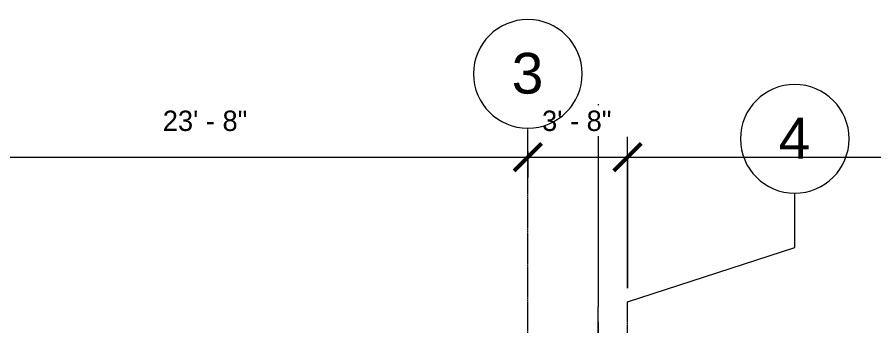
# Model space of a CAD drawing. Header units: inches. Extents: x -4139 to -1227, y 10223 to 12021.
# Drawn here: x -3282.8 to -2904.4, y 11829.4 to 11965.8 of the extents above; entities that cross this region are included whole.
import ezdxf

# ---------------------------------------------------------------- set-up
doc = ezdxf.new("R2010")
doc.units = ezdxf.units.IN
doc.header["$MEASUREMENT"] = 0
doc.linetypes.add('Grid Line 1_2_', pattern=[0.875, 0.5, -0.125, 0.125, -0.125])
for name, color, linetype, lineweight in [('A-ANNO-DIMS', 211, 'Continuous', 9), ('A-ANNO-DIMS-96', 211, 'Continuous', 9), ('C-TOPO', 7, 'Continuous', 9), ('S-GRID', 1, 'Continuous', 9), ('S-GRID-IDEN', 1, 'Continuous', 9)]:
    doc.layers.add(name, color=color, linetype=linetype, lineweight=lineweight)
doc.styles.add('Arial', font='arial.ttf', dxfattribs={"height": 18})
doc.styles.add('Century Gothic_1', font='ufonts.com_century-gothic.ttf', dxfattribs={"height": 9})
doc.dimstyles.new('OD__1_16__Tol__', dxfattribs={"dimscale": 12, "dimtxt": 9.397514, "dimasz": 1, "dimexe": 0.75, "dimexo": 0.5, "dimgap": 0.75, "dimtad": 1, "dimdec": 4, "dimrnd": 0.0625, "dimzin": 3, "dimdsep": 46, "dimlunit": 4, "dimtxsty": 'Century Gothic_1', "dimblk1": 'OBLIQUE', "dimblk2": 'OBLIQUE', "dimsah": 1, "dimcen": 0.09, "dimdle": 0.75, "dimazin": 0, "dimtfac": 1, "dimtdec": 4, "dimtix": 1, "dimtmove": 0, "dimatfit": 3, "dimfxl": 1, "dimtvp": 1, "dimtfill": 1, "dimfrac": 2, "dimtolj": 1, "dimtzin": 0, "dimarcsym": 2})

# ---------------------------------------------------------------- blocks, each defined once
blk = doc.blocks.new('Grid - Grid Head - Circle-50561-FLOOR PLAN - 1ST FLOOR PLAN')
at = {"layer": 'S-GRID-IDEN'}
for start, end in [(360, 180), (180, 360)]:
    blk.add_arc((0, 0), 0.25, start, end, dxfattribs=at)
blk = doc.blocks.new('DIMBLOCK9-FLOOR PLAN - 1ST FLOOR PLAN')
at = {"layer": 'A-ANNO-DIMS-96', "lineweight": 50}
for p, q in [((-3341.2, 11903.96), (-3335.2, 11909.96)), ((-3057.2, 11903.96), (-3051.2, 11909.96)), ((-3341.2, 11903.96), (-3347.2, 11897.96)), ((-3057.2, 11903.96), (-3063.2, 11897.96))]:
    blk.add_line(p, q, dxfattribs=at)
at = {"layer": 'A-ANNO-DIMS-96'}
for p, q in [((-3341.2, 11906.45), (-3341.2, 11894.96)), ((-3341.2, 11903.96), (-3341.2, 11906.45)), ((-3341.2, 11903.96), (-3057.2, 11903.96)), ((-3057.2, 11906.45), (-3057.2, 11894.96)), ((-3057.2, 11903.96), (-3057.2, 11906.45))]:
    blk.add_line(p, q, dxfattribs=at)
at = {"layer": 'A-ANNO-DIMS-96', "color": 0, "insert": (-3218.45, 11924.5), "char_height": 9, "width": 46.1821, "attachment_point": 1, "line_spacing_factor": 0.984502, "style": 'Century Gothic_1', "bg_fill": 3, "box_fill_scale": 1.25, "bg_fill_color": 256, "bg_fill_true_color": 13158600, "bg_fill_transparency": 0}
blk.add_mtext('23\' - 8"', dxfattribs=at)
blk = doc.blocks.new('_Oblique')
at = {"color": 0, "linetype": 'ByBlock', "lineweight": -2}
blk.add_line((-0.5, -0.5), (0.5, 0.5), dxfattribs=at)
blk = doc.blocks.new('DIMBLOCK10-FLOOR PLAN - 1ST FLOOR PLAN')
at = {"layer": 'A-ANNO-DIMS-96'}
for p, q in [((-3013.2, 11846.04), (-3013.2, 11912.96)), ((-3057.2, 11906.45), (-3057.2, 11894.96)), ((-3057.2, 11903.96), (-3057.2, 11906.45)), ((-3057.2, 11903.96), (-3013.2, 11903.96)), ((-3013.2, 11903.96), (-3013.2, 11846.04))]:
    blk.add_line(p, q, dxfattribs=at)
at = {"layer": 'A-ANNO-DIMS-96', "lineweight": 50}
for p, q in [((-3057.2, 11903.96), (-3051.2, 11909.96)), ((-3013.2, 11903.96), (-3007.2, 11909.96)), ((-3057.2, 11903.96), (-3063.2, 11897.96)), ((-3013.2, 11903.96), (-3019.2, 11897.96))]:
    blk.add_line(p, q, dxfattribs=at)
at = {"layer": 'A-ANNO-DIMS-96', "color": 0, "insert": (-3050.94, 11924.5), "char_height": 9, "width": 37.7691, "attachment_point": 1, "line_spacing_factor": 0.984502, "style": 'Century Gothic_1', "bg_fill": 3, "box_fill_scale": 1.25, "bg_fill_color": 256, "bg_fill_true_color": 13158600, "bg_fill_transparency": 0}
blk.add_mtext('3\' - 8"', dxfattribs=at)
blk = doc.blocks.new('DIMBLOCK11-FLOOR PLAN - 1ST FLOOR PLAN')
at = {"layer": 'A-ANNO-DIMS-96'}
for p, q in [((-3013.2, 11846.04), (-3013.2, 11912.96)), ((-3013.2, 11903.96), (-2713.2, 11903.96)), ((-3013.2, 11903.96), (-3013.2, 11846.04)), ((-2713.2, 11906.45), (-2713.2, 11894.96)), ((-2713.2, 11903.96), (-2713.2, 11906.45))]:
    blk.add_line(p, q, dxfattribs=at)
at = {"layer": 'A-ANNO-DIMS-96', "lineweight": 50}
for p, q in [((-3013.2, 11903.96), (-3007.2, 11909.96)), ((-2713.2, 11903.96), (-2707.2, 11909.96)), ((-3013.2, 11903.96), (-3019.2, 11897.96)), ((-2713.2, 11903.96), (-2719.2, 11897.96))]:
    blk.add_line(p, q, dxfattribs=at)
at = {"layer": 'A-ANNO-DIMS-96', "color": 0, "insert": (-2882.45, 11924.5), "char_height": 9, "width": 46.1821, "attachment_point": 1, "line_spacing_factor": 0.984502, "style": 'Century Gothic_1', "bg_fill": 3, "box_fill_scale": 1.25, "bg_fill_color": 256, "bg_fill_true_color": 13158600, "bg_fill_transparency": 0}
blk.add_mtext('25\' - 0"', dxfattribs=at)

msp = doc.modelspace()

# ---------------------------------------------------------------- linework, layer by layer
at = {"layer": 'C-TOPO', "color": 8}
for p, q in [((-3026.20331, 11927.2959), (-3026.20331, 11853.03076)), ((-3026.20331, 11927.2959), (-3026.20331, 11853.03076)), ((-3026.20331, 11853.03076), (-3026.20331, 11837.76709)), ((-3026.20331, 11853.03076), (-3026.20331, 11837.76709)), ((-3026.20331, 11831.1416), (-3026.20331, 11837.76709)), ((-3026.20331, 11831.1416), (-3026.20331, 11837.76709)), ((-3026.20331, 11816.27417), (-3026.20331, 11831.1416)), ((-3026.20331, 11831.1416), (-3026.20331, 11816.39575))]:
    msp.add_line(p, q, dxfattribs=at)
at = {"layer": 'S-GRID'}
for p, q in [((-2939.32966, 11864.03697), (-2939.32966, 11888.03697)), ((-3013.20325, 11840.03697), (-2939.32966, 11864.03697))]:
    msp.add_line(p, q, dxfattribs=at)
at = {"layer": 'S-GRID', "linetype": 'Grid Line 1_2_'}
msp.add_line((-3013.20325, 10769.69706), (-3013.20325, 11840.03697), dxfattribs=at)

# ---------------------------------------------------------------- block references
at = {"layer": 'S-GRID-IDEN', "xscale": 95.99999999999994, "yscale": 95.99999999999994, "zscale": 95.99999999999994}
msp.add_blockref('Grid - Grid Head - Circle-50561-FLOOR PLAN - 1ST FLOOR PLAN', (-2939.32966, 11912.03697), dxfattribs=at)

# ---------------------------------------------------------------- texts
at = {"layer": 'S-GRID-IDEN', "char_height": 18, "width": 16.968, "attachment_point": 1, "style": 'Arial'}
for s, insert in [('3', (-3064.33228, 11950.00014)), ('4', (-2946.45868, 11921.32491))]:
    msp.add_mtext(s, dxfattribs=dict(at, insert=insert))

# ---------------------------------------------------------------- dimensions: what is measured, and where the dimension line sits
at = {"layer": 'A-ANNO-DIMS'}
dim = msp.add_linear_dim(base=(-3057.20325, 11903.96198), p1=(-3341.20325, 11912.44726), p2=(-3057.20325, 11912.44726), dimstyle='OD__1_16__Tol__', override={"dimpost": '<>', "dimfxl": 284}, dxfattribs=at)
dim.commit()
dim.dimension.update_dxf_attribs({"geometry": 'DIMBLOCK9-FLOOR PLAN - 1ST FLOOR PLAN', "text_midpoint": (-3199.20325, 11917.68835)})

# ---------------------------------------------------------------- next in the draw order: dimensions: what is measured, and where the dimension line sits
dim = msp.add_linear_dim(base=(-3013.20325, 11903.96198), p1=(-3057.20325, 11912.44726), p2=(-3013.20325, 11840.03697), dimstyle='OD__1_16__Tol__', override={"dimpost": '<>', "dimfxl": 84.730452}, dxfattribs=at)
dim.commit()
dim.dimension.update_dxf_attribs({"geometry": 'DIMBLOCK10-FLOOR PLAN - 1ST FLOOR PLAN', "text_midpoint": (-3035.20325, 11917.68835)})

# ---------------------------------------------------------------- next in the draw order: linework, layer by layer
at = {"layer": 'S-GRID', "linetype": 'Grid Line 1_2_'}
msp.add_line((-3057.20325, 10413.09146), (-3057.20325, 11916.7122), dxfattribs=at)

# ---------------------------------------------------------------- next in the draw order: block references
at = {"layer": 'S-GRID-IDEN', "xscale": 95.99999999999994, "yscale": 95.99999999999994, "zscale": 95.99999999999994}
msp.add_blockref('Grid - Grid Head - Circle-50561-FLOOR PLAN - 1ST FLOOR PLAN', (-3057.20325, 11940.7122), dxfattribs=at)

# ---------------------------------------------------------------- next in the draw order: dimensions: what is measured, and where the dimension line sits
at = {"layer": 'A-ANNO-DIMS'}
dim = msp.add_linear_dim(base=(-2713.20325, 11903.96198), p1=(-3013.20325, 11840.03697), p2=(-2713.20325, 11912.44726), dimstyle='OD__1_16__Tol__', override={"dimpost": '<>', "dimfxl": 308.615051}, dxfattribs=at)
dim.commit()
dim.dimension.update_dxf_attribs({"geometry": 'DIMBLOCK11-FLOOR PLAN - 1ST FLOOR PLAN', "text_midpoint": (-2863.20325, 11917.68835)})

doc.saveas('drawing.dxf')
